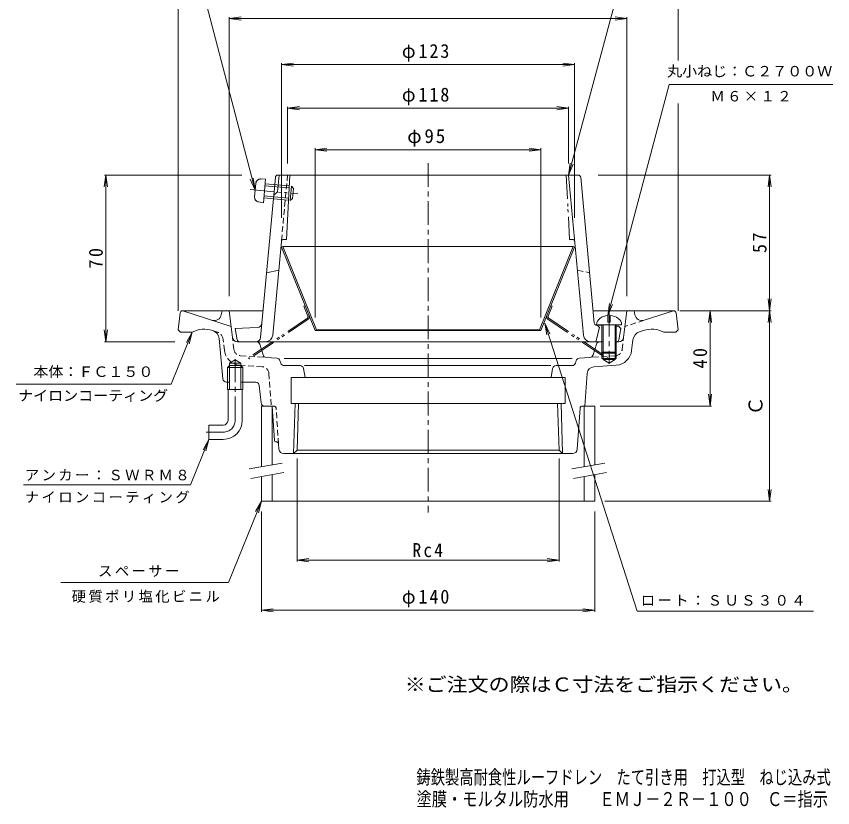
# Model space of a CAD drawing. Units: millimetres, scale not verified. Extents: x -194 to 148, y -230 to 275.
# Drawn here: x -194.4 to 148.4, y -229.8 to 102.5 of the extents above; entities that cross this region are included whole.
import ezdxf
from ezdxf.enums import TextEntityAlignment as Align

# ---------------------------------------------------------------- set-up
doc = ezdxf.new("R2010")
doc.units = ezdxf.units.MM
doc.header["$LTSCALE"] = 2
for name, pattern in [('CHAIN1', [8, 5, -1, 1, -1]), ('DASHED1', [1.8, 1.2, -0.6]), ('DOUBLE_CHAIN1', [8.8, 5, -1, 0.6, -0.6, 0.6, -1])]:
    doc.linetypes.add(name, pattern=pattern)
for name, color, linetype, lineweight in [('0-0_通り芯', 3, 'Continuous', 9), ('0-2_本体（蓋）', 6, 'Continuous', 5), ('0-3_受枠', 4, 'Continuous', 9), ('0-4_寸法', 7, 'Continuous', 9), ('0-5_文字', 7, 'Continuous', 9), ('0-6', 2, 'DOUBLE_CHAIN1', 9), ('0-A', 4, 'Continuous', 9)]:
    doc.layers.add(name, color=color, linetype=linetype, lineweight=lineweight)
doc.layers.add('F-4_F-4ﾚｲﾔ', color=6, linetype='Continuous')
doc.layers.add('F-5_F-5ﾚｲﾔ', color=2, linetype='Continuous')
doc.styles.add('ＭＳ ゴシック', font='')
doc.styles.get('ＭＳ ゴシック').set_extended_font_data('MS Gothic')

msp = doc.modelspace()

# ---------------------------------------------------------------- linework, layer by layer
at = {"layer": '0-0_通り芯', "linetype": 'CHAIN1'}
for p, q in [((-21.461, 40.901), (-21.461, -105.849)), ((-102.461, -67.14), (-102.461, -41.413)), ((-107.461, -72.14), (-114.623, -72.14))]:
    msp.add_line(p, q, dxfattribs=at)
at = {"layer": '0-0_通り芯'}
for p, q in [((-125.571, -22.016), (-126.461, -29.14)), ((-124.578, -21.14), (-90.743, -21.14)), ((-104.151, -27.739), (-124.461, -21.14)), ((-108.304, -22.863), (-107.961, -21.14)), ((-103.584, -32.356), (-104.961, -21.14)), ((47.821, -21.14), (81.656, -21.14)), ((60.658, -32.383), (62.039, -21.14)), ((65.381, -22.863), (65.039, -21.14)), ((69.251, -25.132), (81.539, -21.14)), ((82.648, -22.016), (83.539, -29.14)), ((-125.461, -30.14), (-126.461, -29.14)), ((-120.461, -30.14), (-125.461, -30.14)), ((69.019, -29.413), (67.312, -29.968)), ((77.539, -30.14), (82.539, -30.14)), ((82.539, -30.14), (83.539, -29.14)), ((-107.591, -49.782), (-109.211, -32.832)), ((-93.571, -34.14), (-101.596, -34.14)), ((50.649, -34.14), (52.039, -34.14)), ((57.039, -34.14), (58.673, -34.14)), ((64.015, -37.865), (64.578, -33.285)), ((-92.137, -35.201), (-90.763, -39.699)), ((49.214, -35.201), (47.84, -39.699)), ((-89.433, -40.757), (-84.962, -41.069)), ((46.51, -40.757), (42.04, -41.07)), ((51.539, -38.493), (51.539, -41.14)), ((52.039, -38.993), (52.039, -41.64)), ((57.039, -38.993), (57.039, -41.64)), ((57.539, -38.493), (57.539, -41.14)), ((-104.821, -44.14), (-105.636, -44.939)), ((-104.821, -43.14), (-102.461, -41.777)), ((-104.821, -54.14), (-104.821, -43.14)), ((-100.101, -43.14), (-104.821, -43.14)), ((-100.101, -44.14), (-104.821, -44.14)), ((-100.101, -43.14), (-102.461, -41.777)), ((-100.101, -54.14), (-100.101, -43.14)), ((-99.286, -44.939), (-100.101, -44.14)), ((-83.644, -42.092), (-83.303, -43.114)), ((-75.232, -44.14), (-81.88, -44.14)), ((39.07, -41.14), (-81.827, -41.14)), ((-73.364, -44.14), (30.154, -44.14)), ((32.31, -44.14), (38.958, -44.14)), ((40.722, -42.091), (40.381, -43.114)), ((48.157, -44.652), (57.556, -43.994)), ((51.539, -41.14), (57.539, -41.14)), ((52.039, -41.64), (54.539, -43.083)), ((-99.286, -44.939), (-105.636, -44.939)), ((-105.636, -54.14), (-105.636, -44.939)), ((-99.286, -54.14), (-99.286, -44.939)), ((-73.752, -45.393), (-73.128, -49.14)), ((30.83, -45.393), (30.206, -49.14)), ((45.373, -47.437), (44.426, -61.14)), ((-106.098, -51.14), (-104.821, -51.14)), ((-100.101, -51.14), (-93.819, -51.14)), ((-78.961, -49.14), (-78.961, -60.14)), ((36.039, -49.14), (-78.961, -49.14)), ((36.039, -49.14), (36.039, -60.14)), ((-99.286, -54.14), (-105.636, -54.14)), ((-105.461, -67.14), (-105.461, -54.14)), ((-99.461, -67.14), (-99.461, -54.14)), ((-91.596, -59.789), (-92.326, -52.49)), ((-86.961, -61.14), (-90.104, -61.14)), ((-85.957, -75.674), (-86.961, -61.14)), ((36.039, -60.14), (-78.961, -60.14)), ((-77.976, -81.14), (-77.32, -60.14)), ((-76.45, -79.628), (-75.841, -60.14)), ((33.528, -79.628), (32.919, -60.14)), ((35.054, -81.14), (34.398, -60.14)), ((43.355, -61.14), (44.426, -61.14)), ((41.167, -79.277), (42.357, -62.071)), ((-113.461, -69.139), (-113.461, -75.14)), ((-107.461, -69.139), (-113.461, -69.139)), ((-107.461, -75.14), (-113.461, -75.14)), ((-85.458, -76.14), (-85.24, -76.14)), ((-84.243, -77.071), (-84.09, -79.278)), ((-82.095, -81.14), (39.172, -81.14)), ((-77.961, -81.14), (-76.45, -79.628)), ((33.528, -79.628), (-76.45, -79.628)), ((35.039, -81.14), (33.528, -79.628))]:
    msp.add_line(p, q, dxfattribs=at)
at = {"layer": '0-0_通り芯', "linetype": 'DASHED1'}
for p, q in [((69.251, -25.132), (61.229, -27.739)), ((-110.234, -29.968), (-111.957, -29.408)), ((-106.938, -37.865), (-107.5, -33.285)), ((-102.967, -37.377), (-103.577, -32.411)), ((60.045, -37.377), (60.658, -32.383)), ((-100.199, -40.004), (-89.433, -40.757)), ((57.277, -40.004), (46.51, -40.757)), ((-91.079, -44.652), (-100.478, -43.994)), ((-88.296, -47.437), (-87.349, -61.14)), ((-86.277, -61.14), (-86.961, -61.14)), ((-84.243, -77.071), (-85.279, -62.071))]:
    msp.add_line(p, q, dxfattribs=at)
at = {"layer": '0-0_通り芯'}
msp.add_lwpolyline([(52.039, -41.64), (57.039, -41.64), (54.539, -43.083)], dxfattribs=at)
for centre, radius, start, end in [((-124.578, -22.14), 1, 90, 172.87463), ((-111.246, -22.279), 3, 251.99986, 348.76921), ((68.324, -22.279), 3, 191.23079, 288.00014), ((81.656, -22.14), 1, 7.12537, 90), ((-115.341, -39.875), 11, 71.9991, 117.74344), ((-113.193, -33.212), 4, 5.46083, 71.99992), ((68.548, -33.772), 4, 108.00093, 173.00011), ((72.418, -39.875), 11, 62.25656, 108.0009), ((-101.596, -32.14), 2, 187.00008, 270), ((-93.571, -35.64), 1.5, 16.99075, 90), ((50.649, -35.64), 1.5, 90, 163.00925), ((58.673, -32.14), 2, 270, 352.99992), ((-89.328, -39.261), 1.5, 196.99075, 265.99974), ((-85.067, -42.566), 1.5, 18.43495, 85.99969), ((42.145, -42.566), 1.5, 94.00031, 161.56505), ((46.406, -39.261), 1.5, 274.00026, 343.00925), ((57.067, -37.011), 7, 274.00031, 353.00008), ((-81.88, -42.64), 1.5, 198.43495, 270), ((-75.232, -45.64), 1.5, 9.46248, 90), ((32.31, -45.64), 1.5, 90, 170.53752), ((38.958, -42.64), 1.5, 270, 341.56505), ((48.366, -47.644), 3, 94.00027, 176.04565), ((-106.098, -49.64), 1.5, 185.46077, 270), ((-93.819, -52.64), 1.5, 5.71059, 90), ((-90.104, -59.64), 1.5, 185.71059, 270), ((43.355, -62.14), 1, 90, 176.04605), ((-107.461, -67.14), 2, 270, 0), ((-107.461, -67.14), 8, 270, 0), ((-85.458, -75.64), 0.5, 183.95718, 270), ((-85.24, -77.14), 1, 3.95312, 90), ((-82.095, -79.14), 2, 183.95448, 270), ((39.172, -79.14), 2, 270, 356.04552)]:
    msp.add_arc(centre, radius, start, end, dxfattribs=at)
at = {"layer": '0-0_通り芯', "linetype": 'DASHED1'}
for centre, radius, start, end in [((-111.47, -33.772), 4, 6.99989, 72.00009), ((-99.99, -37.011), 3, 186.99992, 265.99969), ((57.067, -37.011), 3, 274.00031, 353.00008), ((-99.99, -37.011), 7, 186.99992, 265.99969), ((-91.289, -47.644), 3, 3.95435, 85.99973), ((-86.277, -62.14), 1, 3.95395, 90)]:
    msp.add_arc(centre, radius, start, end, dxfattribs=at)
at = {"layer": '0-0_通り芯', "linetype": 'CHAIN1'}
msp.add_arc((-107.461, -67.14), 5, 270, 0, dxfattribs=at)
at = {"layer": '0-2_本体（蓋）'}
for p, q in [((-85.567, 34.953), (-91.803, -32.324)), ((-83.976, 35.86), (-84.625, 28.86)), ((-84.571, 35.86), (41.649, 35.86)), ((-79.461, 35.86), (-80.876, 8.86)), ((43.775, -31.416), (37.539, 35.86)), ((42.644, 34.953), (48.323, -26.314)), ((-84.625, 28.86), (-86.271, 27.36)), ((-83.048, 7.953), (-86.697, -31.416)), ((-82.052, 8.86), (-80.876, 8.86)), ((-84.169, -4.14), (-89.283, -5.14)), ((51.539, -27.323), (49.274, -27.22)), ((49.539, -27.232), (50.539, -28.232)), ((-93.155, -28.218), (-102.461, -28.64)), ((-101.611, -33.318), (-102.461, -28.64)), ((50.539, -28.232), (49.039, -34.14)), ((58.539, -27.64), (57.539, -27.594)), ((59.539, -28.64), (58.539, -27.64)), ((58.688, -33.318), (59.539, -28.64)), ((-93.565, -34.14), (50.642, -34.14))]:
    msp.add_line(p, q, dxfattribs=at)
at = {"layer": '0-2_本体（蓋）', "linetype": 'DASHED1'}
for p, q in [((-80.461, 35.86), (-83.048, 7.953)), ((41.246, -4.14), (46.361, -5.14))]:
    msp.add_line(p, q, dxfattribs=at)
at = {"layer": '0-2_本体（蓋）', "linetype": 'DOUBLE_CHAIN1'}
for p in [(36.539, 35.86), (39.13, 8.86)]:
    msp.add_line(p, (37.954, 8.86), dxfattribs=at)
at = {"layer": '0-2_本体（蓋）'}
for centre, radius, start, end in [((-84.571, 34.86), 1, 90, 174.70436), ((41.649, 34.86), 1, 5.2957, 90), ((-82.052, 7.86), 1, 90, 174.70509), ((-93.246, -26.22), 2, 272.59178, 354.70433), ((49.319, -26.221), 1, 185.2957, 267.40889), ((-100.627, -33.14), 1, 190.3056, 270), ((-93.794, -32.14), 2, 270, 354.70433), ((-89.684, -31.14), 3, 270, 354.70436), ((46.762, -31.14), 3, 185.29565, 270), ((57.704, -33.14), 1, 270, 349.6944)]:
    msp.add_arc(centre, radius, start, end, dxfattribs=at)
at = {"layer": '0-2_本体（蓋）', "linetype": 'DOUBLE_CHAIN1'}
msp.add_arc((39.13, 7.86), 1, 5.29491, 90, dxfattribs=at)
at = {"layer": '0-3_受枠'}
for p, q in [((-91.461, -61.14), (-91.461, -86.681)), ((-90.104, -61.14), (-91.461, -61.14)), ((-86.961, -61.14), (-86.961, -85.888)), ((44.039, -61.14), (44.039, -86.681)), ((44.426, -61.14), (48.539, -61.14)), ((48.539, -61.14), (48.539, -85.888)), ((-91.461, -90.743), (-91.461, -101.14)), ((-86.961, -89.95), (-86.961, -101.14)), ((44.039, -90.743), (44.039, -101.14)), ((48.539, -89.95), (48.539, -101.14)), ((-91.461, -101.14), (48.539, -101.14))]:
    msp.add_line(p, q, dxfattribs=at)
at = {"layer": '0-3_受枠', "color": 7}
for p, q in [((-96.575, -87.583), (-82.788, -85.152)), ((38.925, -87.583), (52.712, -85.152)), ((-95.88, -91.522), (-82.093, -89.091)), ((39.62, -91.522), (53.407, -89.091))]:
    msp.add_line(p, q, dxfattribs=at)
at = {"layer": '0-4_寸法'}
for p, q in [((-126.461, 119.587), (-126.461, -21.204)), ((83.539, 119.587), (83.539, 83.911)), ((-104.961, 101.598), (-100.004, 102.251)), ((-104.961, 102.198), (-104.961, -15.007)), ((-104.961, 101.598), (62.039, 101.598)), ((-104.961, 101.598), (-100.004, 100.945)), ((62.039, 101.598), (57.082, 102.251)), ((62.039, 101.598), (57.082, 100.945)), ((62.039, 102.198), (62.039, -15.007)), ((-82.961, 82.245), (-78.004, 82.897)), ((-82.961, 82.845), (-82.961, 17.946)), ((40.039, 82.245), (35.082, 82.897)), ((40.039, 82.845), (40.039, 17.946)), ((-82.961, 82.245), (40.039, 82.245)), ((-82.961, 82.245), (-78.004, 81.592)), ((40.039, 82.245), (35.082, 81.592)), ((83.539, 65.871), (83.539, -21.204)), ((-80.461, 63.942), (-75.504, 64.595)), ((-80.461, 64.542), (-80.461, 40.645)), ((-80.461, 63.942), (37.539, 63.942)), ((-80.461, 63.942), (-75.504, 63.29)), ((37.539, 63.942), (32.582, 64.595)), ((37.539, 63.942), (32.582, 63.29)), ((37.539, 64.542), (37.539, 40.645)), ((-68.861, 46.514), (-63.904, 47.167)), ((-68.861, 47.114), (-68.861, -23.897)), ((-68.861, 46.514), (25.939, 46.514)), ((-68.861, 46.514), (-63.904, 45.861)), ((25.939, 46.514), (20.982, 47.167)), ((25.939, 46.514), (20.982, 45.861)), ((25.939, 47.114), (25.939, -23.897)), ((-156.774, 35.86), (-157.427, 30.903)), ((-157.374, 35.86), (-99.686, 35.86)), ((-156.774, -34.14), (-156.774, 35.86)), ((-156.774, 35.86), (-156.122, 30.903)), ((122.535, 35.86), (49.91, 35.86)), ((121.935, 35.86), (121.283, 30.903)), ((121.935, -21.14), (121.935, 35.86)), ((121.935, 35.86), (122.588, 30.903)), ((121.935, -21.14), (121.283, -16.182)), ((121.935, -21.14), (122.588, -16.182)), ((122.535, -21.14), (84.194, -21.14)), ((96.939, -21.14), (96.287, -26.097)), ((96.939, -61.14), (96.939, -21.14)), ((96.939, -21.14), (97.592, -26.097)), ((121.935, -21.14), (121.283, -26.097)), ((121.935, -101.14), (121.935, -21.14)), ((121.935, -21.14), (122.588, -26.097)), ((-156.774, -34.14), (-157.427, -29.182)), ((-156.774, -34.14), (-156.122, -29.182)), ((-157.374, -34.14), (-127.765, -34.14)), ((96.939, -61.14), (96.287, -56.182)), ((96.939, -61.14), (97.592, -56.182)), ((97.539, -61.14), (50.842, -61.14)), ((-76.45, -126.491), (-76.45, -83.244)), ((33.528, -126.491), (33.528, -83.244)), ((121.935, -101.14), (121.283, -96.182)), ((121.935, -101.14), (122.588, -96.182)), ((122.535, -101.14), (52.706, -101.14)), ((-91.461, -147.523), (-91.461, -105.444)), ((48.539, -147.523), (48.539, -105.444)), ((-76.45, -125.891), (-71.493, -125.239)), ((-76.45, -125.891), (33.528, -125.891)), ((-76.45, -125.891), (-71.493, -126.544)), ((33.528, -125.891), (28.57, -125.239)), ((33.528, -125.891), (28.57, -126.544)), ((-91.461, -146.923), (-86.504, -146.27)), ((-91.461, -146.923), (48.539, -146.923)), ((-91.461, -146.923), (-86.504, -147.575)), ((48.539, -146.923), (43.582, -146.27)), ((48.539, -146.923), (43.582, -147.575))]:
    msp.add_line(p, q, dxfattribs=at)
at = {"layer": '0-5_文字'}
for p, q in [((37.539, 35.86), (67.129, 146.293)), ((-94.038, 29.573), (-121.288, 133.732)), ((54.039, -23.111), (79.795, 73.851)), ((79.795, 73.851), (148.431, 73.851)), ((37.539, 35.86), (38.191, 40.818)), ((37.539, 35.86), (39.452, 40.48)), ((-94.038, 29.573), (-94.849, 34.507)), ((-94.038, 29.573), (-96.099, 34.128)), ((54.039, -23.111), (54.691, -18.154)), ((54.039, -23.111), (55.952, -18.491)), ((27.561, -26.296), (66.404, -147.298)), ((27.561, -26.296), (29.697, -30.817)), ((27.561, -26.296), (28.454, -31.216)), ((-120.461, -30.14), (-129.266, -51.932)), ((-120.461, -30.14), (-122.923, -34.491)), ((-120.461, -30.14), (-121.713, -34.98)), ((-129.266, -51.932), (-194.353, -51.932)), ((-113.461, -75.14), (-115.923, -79.491)), ((-113.461, -75.14), (-114.713, -79.98)), ((-91.461, -101.14), (-105.257, -135.286)), ((-91.461, -101.14), (-93.923, -105.491)), ((-91.461, -101.14), (-92.713, -105.98)), ((-105.257, -135.286), (-175.693, -135.286)), ((66.404, -147.298), (140.447, -147.298))]:
    msp.add_line(p, q, dxfattribs=at)
msp.add_lwpolyline([(-113.461, -75.14), (-121.197, -94.288), (-191.33, -94.288)], dxfattribs=at)
at = {"layer": '0-6', "linetype": 'Continuous'}
for p, q in [((-82.405, 5.86), (-82.961, 5.636)), ((-82.961, 5.636), (-68.861, -29.364)), ((-82.405, 5.86), (-68.305, -29.14)), ((39.482, 5.86), (-82.405, 5.86)), ((40.039, 5.636), (25.939, -29.364)), ((39.482, 5.86), (40.039, 5.636)), ((-68.861, -29.364), (-68.305, -29.14)), ((25.939, -29.364), (-68.861, -29.364)), ((25.939, -29.364), (25.382, -29.14))]:
    msp.add_line(p, q, dxfattribs=at)
at = {"layer": '0-6'}
for p, q in [((-73.015, -19.052), (-73.572, -19.276)), ((-71.885, -23.464), (-73.572, -19.276)), ((28.962, -23.464), (30.649, -19.276)), ((30.093, -19.052), (30.649, -19.276)), ((-72.105, -24.185), (-96.797, -40.867)), ((-71.77, -24.683), (-96.461, -41.364)), ((28.847, -24.683), (53.539, -41.364)), ((29.183, -24.185), (53.875, -40.867)), ((-96.461, -41.364), (-96.797, -40.867)), ((53.539, -41.364), (53.875, -40.867))]:
    msp.add_line(p, q, dxfattribs=at)
at = {"layer": '0-6', "linetype": 'Continuous'}
msp.add_lwpolyline([(39.482, 5.86), (25.382, -29.14), (-68.305, -29.14)], dxfattribs=at)
at = {"layer": '0-6'}
for centre, radius, start, end in [((-72.441, -23.688), 0.6, 304.04227, 21.94041), ((-72.441, -23.688), 1.2, 304.04227, 21.94041), ((29.519, -23.688), 1.2, 158.05959, 235.95773), ((29.519, -23.688), 0.6, 158.05959, 235.95773)]:
    msp.add_arc(centre, radius, start, end, dxfattribs=at)
at = {"layer": '0-A', "linetype": 'DOUBLE_CHAIN1'}
for p, q in [((-93.782, 32.387), (-94.293, 26.758)), ((-91.783, 34.206), (-89.701, 34.199)), ((-89.701, 34.199), (-90.606, 24.24)), ((-89.961, 31.341), (-78.01, 30.255)), ((-89.882, 32.208), (-78.798, 31.2)), ((-78.798, 31.2), (-79.341, 25.225)), ((-78.01, 30.255), (-78.798, 31.2)), ((-96.174, 29.767), (-76.146, 27.947)), ((-78.01, 30.255), (-78.396, 26.012)), ((-92.656, 24.609), (-90.606, 24.24)), ((-90.425, 26.232), (-79.341, 25.225)), ((-90.346, 27.099), (-78.396, 26.012)), ((-78.396, 26.012), (-79.341, 25.225))]:
    msp.add_line(p, q, dxfattribs=at)
at = {"layer": '0-A'}
for p, q in [((54.039, -23.111), (54.039, -25.993)), ((55.039, -23.111), (55.039, -25.993)), ((49.289, -26.993), (59.789, -26.993)), ((51.539, -26.993), (51.539, -38.493)), ((52.039, -26.993), (52.039, -38.993)), ((54.039, -25.993), (55.039, -25.993)), ((57.039, -26.993), (57.039, -38.993)), ((57.539, -26.993), (57.539, -38.493)), ((51.539, -38.493), (57.539, -38.493)), ((51.539, -38.493), (52.039, -38.993)), ((52.039, -38.993), (57.039, -38.993)), ((57.539, -38.493), (57.039, -38.993))]:
    msp.add_line(p, q, dxfattribs=at)
at = {"layer": '0-A', "linetype": 'CHAIN1'}
msp.add_line((54.539, -21.958), (54.539, -43.41), dxfattribs=at)
at = {"layer": '0-A', "linetype": 'DOUBLE_CHAIN1'}
for centre, start, end in [((-91.79, 32.206), 89.80701, 174.80699), ((-92.302, 26.577), 174.80699, 259.80698)]:
    msp.add_arc(centre, 2, start, end, dxfattribs=at)
at = {"layer": '0-A'}
for start_param, end_param in [(1.6661844, 3.1415927), (6.2831853, 7.7585933)]:
    msp.add_ellipse((54.539, -26.993), major_axis=(5.25, 0), ratio=0.7428, start_param=start_param, end_param=end_param, dxfattribs=at)

# ---------------------------------------------------------------- texts
at = {"layer": '0-4_寸法', "color": 2, "style": 'ＭＳ ゴシック'}
msp.add_text('Ｃ', height=5.865, rotation=90, dxfattribs=at).set_placement((120.735, -65.14), align=Align.BOTTOM_LEFT)
at = {"layer": '0-4_寸法', "color": 2, "char_height": 5.865, "attachment_point": 7, "style": 'ＭＳ ゴシック'}
for s, insert in [('\\T1.21;\\W0.95;φ123', (-32.461, 83.445)), ('\\T1.21;\\W0.95;φ118', (-32.461, 65.142)), ('\\T1.19;φ95', (-30.211, 47.714)), ('\\T1.27;\\W0.9;Rc4', (-27.961, -124.691)), ('\\T1.21;\\W0.95;φ140', (-32.461, -145.723))]:
    msp.add_mtext(s, dxfattribs=dict(at, insert=insert))
at = {"layer": '0-4_寸法', "color": 2, "char_height": 5.865, "attachment_point": 7, "rotation": 90, "style": 'ＭＳ ゴシック'}
for s, insert in [('\\T1.27;\\W0.95;57', (120.735, 3.11)), ('\\T1.27;\\W0.95;70', (-157.974, -3.39)), ('\\T1.27;\\W0.95;40', (95.739, -45.39))]:
    msp.add_mtext(s, dxfattribs=dict(at, insert=insert))
at = {"layer": '0-5_文字', "style": 'ＭＳ ゴシック', "width": 1.05}
for s, p in [('丸小ねじ：Ｃ２７００Ｗ', (78.941, 75.959)), ('本体：ＦＣ１５０', (-187.209, -50.246)), ('ナイロンコーティング', (-193.609, -60.293))]:
    msp.add_text(s, height=4.399, dxfattribs=at).set_placement(p, align=Align.BOTTOM_LEFT)
at = {"layer": '0-5_文字', "char_height": 4.399, "attachment_point": 7, "style": 'ＭＳ ゴシック'}
for s, insert in [('\\T1.17;Ｍ６×１２', (97.113, 66.706)), ('\\T1.17;アンカー：ＳＷＲＭ８', (-190.764, -92.56)), ('\\T1.17;ナイロンコーティング', (-190.764, -102.071)), ('\\T1.17;スペーサー', (-159.99, -132.906)), ('\\T1.17;硬質ポリ塩化ビニル', (-171.104, -143.808)), ('\\T1.17;ロート：ＳＵＳ３０４', (67.875, -145.147))]:
    msp.add_mtext(s, dxfattribs=dict(at, insert=insert))
at = {"layer": 'F-4_F-4ﾚｲﾔ', "style": 'ＭＳ ゴシック'}
for s, width, p in [('鋳鉄製高耐食性ルーフドレン\u3000たて引き用\u3000打込型\u3000ねじ込み式', 0.75, (-26.351, -221.719)), ('塗膜・モルタル防水用\u3000\u3000ＥＭＪ－２Ｒ－１００\u3000Ｃ＝指示', 0.8, (-26.306, -230.916))]:
    msp.add_text(s, height=5.865, dxfattribs=dict(at, width=width)).set_placement(p, align=Align.BOTTOM_LEFT)
at = {"layer": 'F-5_F-5ﾚｲﾔ', "style": 'ＭＳ ゴシック', "width": 1.1}
msp.add_text('※ご注文の際はＣ寸法をご指示ください。', height=5.865, dxfattribs=at).set_placement((-31.26, -182.758), align=Align.BOTTOM_LEFT)

doc.saveas('drawing.dxf')
